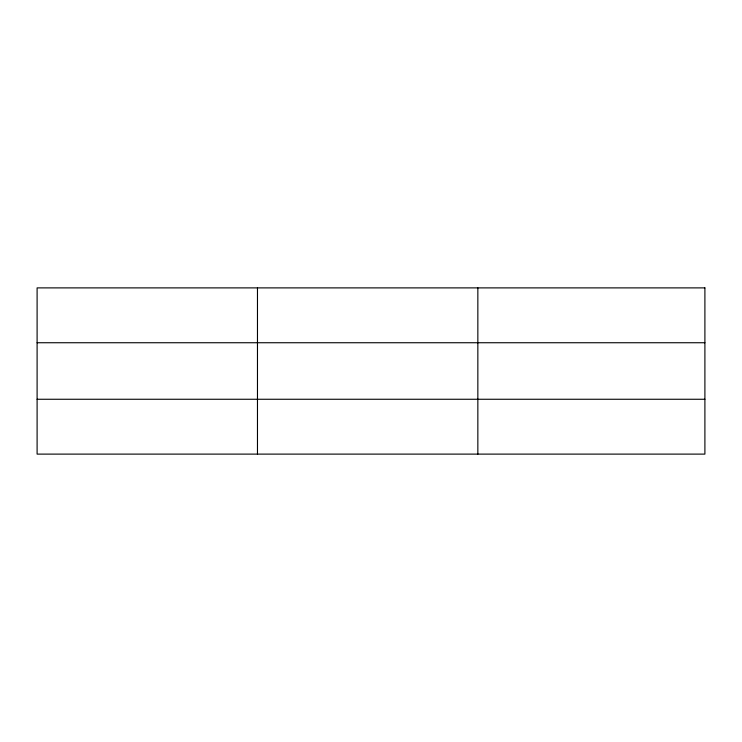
<?xml version="1.0" encoding="UTF-8"?>
<svg xmlns="http://www.w3.org/2000/svg" width="742" height="742" viewBox="0 0 742 742"><rect width="100%" height="100%" fill="white"/><g stroke="black" fill="none" stroke-linecap="round" stroke-linejoin="round"><path stroke-width="1.11" d="M257.474 287.887L257.474 454.113M477.848 287.887L477.848 454.113M37.1 342.739L704.9 342.739M37.1 399.261L704.9 399.261M704.9 287.887L704.9 454.113L37.1 454.113L37.1 287.887L704.9 287.887"/></g></svg>
